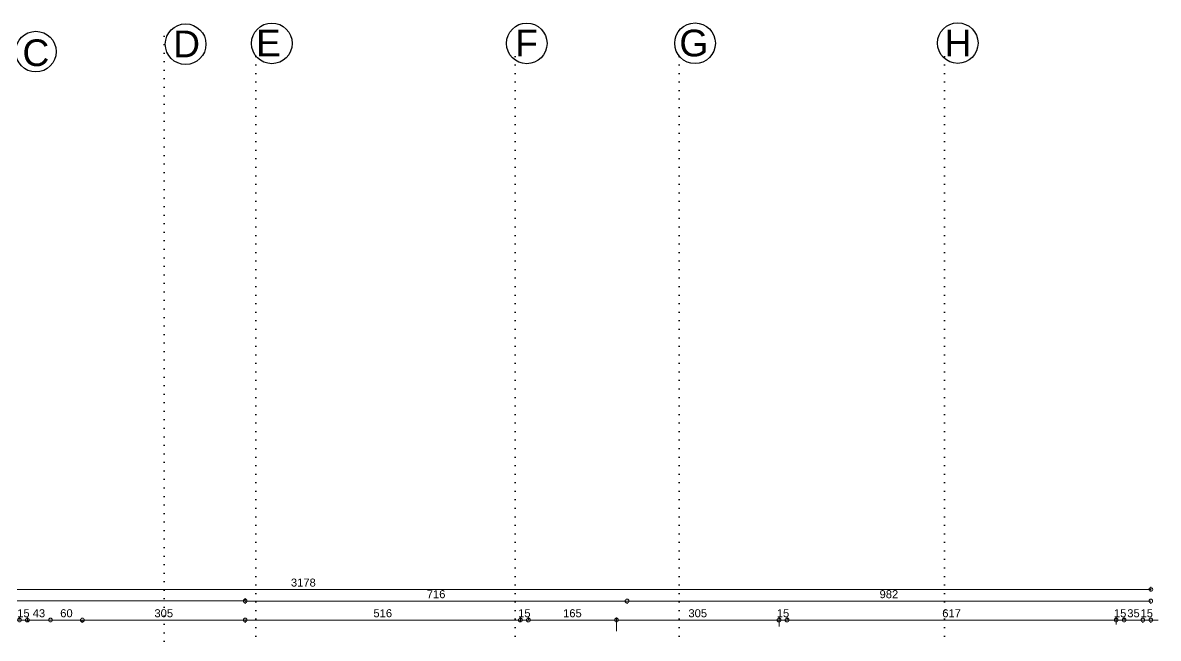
# Model space of a CAD drawing. Header units: millimetres. Extents: x 457 to 5134, y 142 to 3463.
# Drawn here: x 2363 to 4492, y 2297 to 3451 of the extents above; entities that cross this region are included whole.
import ezdxf

# ---------------------------------------------------------------- set-up
doc = ezdxf.new("R2010")
doc.units = ezdxf.units.MM
doc.linetypes.add('DOT2', pattern=[3.175, 0, -3.175])
doc.layers.add('SEM_AKS', color=161, linetype='Continuous')
doc.layers.add('SEM_IC OLCU', color=140, linetype='Continuous', lineweight=13)
doc.styles.get("Standard").update_dxf_attribs({"font": 'arial.ttf'})
doc.dimstyles.new('1-50-2', dxfattribs={"dimtxt": 15, "dimasz": 7, "dimexe": 5, "dimexo": 5, "dimgap": 5, "dimtad": 1, "dimdec": 0, "dimtxsty": 'Standard', "dimblk": 'ORIGIN', "dimcen": 5, "dimdle": 7, "dimclrd": 256, "dimclre": 256, "dimclrt": 256, "dimadec": 0, "dimazin": 0, "dimtfac": 1, "dimtdec": 0, "dimtix": 1, "dimtmove": 0, "dimatfit": 3, "dimldrblk": 'ORIGIN', "dimfxl": 1, "dimlwd": -1, "dimlwe": -1, "dimarcsym": 0})

# ---------------------------------------------------------------- blocks, each defined once
blk = doc.blocks.new('_Origin')
at = {"color": 0, "linetype": 'ByBlock', "lineweight": -2}
blk.add_line((0, 0), (-1, 0), dxfattribs=at)
blk.add_circle((0, 0), 0.5, dxfattribs=at)
blk = doc.blocks.new('*D196')
at = {"layer": 'Defpoints', "color": 0, "transparency": 16777216}
for p in [(4478, 2388.7), (1300, 2380.7), (4478, 2380.7)]:
    blk.add_point(p, dxfattribs=at)
at = {"layer": 'SEM_IC OLCU', "transparency": 16777216}
for p, q in [((1300, 2385.7), (1300, 2393.7)), ((1307, 2388.7), (4471, 2388.7)), ((4478, 2385.7), (4478, 2393.7))]:
    blk.add_line(p, q, dxfattribs=at)
at = {"layer": 'SEM_IC OLCU', "transparency": 16777216, "xscale": 7, "yscale": 7, "zscale": 7, "rotation": 180}
blk.add_blockref('_Origin', (1300, 2388.7), dxfattribs=at)
at = {"layer": 'SEM_IC OLCU', "transparency": 16777216, "xscale": 7, "yscale": 7, "zscale": 7}
blk.add_blockref('_Origin', (4478, 2388.7), dxfattribs=at)
at = {"layer": 'SEM_IC OLCU', "transparency": 16777216, "insert": (2889, 2401.4), "char_height": 15, "attachment_point": 5}
blk.add_mtext('3178', dxfattribs=at)
blk = doc.blocks.new('*D201')
at = {"layer": 'Defpoints', "color": 0, "transparency": 16777216}
for p in [(2356.9, 2328.1), (2371.5, 2331.3), (2371.5, 2324.3)]:
    blk.add_point(p, dxfattribs=at)
at = {"layer": 'SEM_IC OLCU', "transparency": 16777216}
for p, q in [((2349.9, 2331.3), (2342.9, 2331.3)), ((2356.9, 2333.1), (2356.9, 2336.3)), ((2356.9, 2331.3), (2371.5, 2331.3)), ((2371.5, 2329.3), (2371.5, 2336.3)), ((2378.5, 2331.3), (2385.5, 2331.3))]:
    blk.add_line(p, q, dxfattribs=at)
at = {"layer": 'SEM_IC OLCU', "transparency": 16777216, "xscale": 7, "yscale": 7, "zscale": 7}
blk.add_blockref('_Origin', (2356.9, 2331.3), dxfattribs=at)
at = {"layer": 'SEM_IC OLCU', "transparency": 16777216, "xscale": 7, "yscale": 7, "zscale": 7, "rotation": 180}
blk.add_blockref('_Origin', (2371.5, 2331.3), dxfattribs=at)
at = {"layer": 'SEM_IC OLCU', "transparency": 16777216, "insert": (2364.2, 2343.9), "char_height": 15, "attachment_point": 5}
blk.add_mtext('15', dxfattribs=at)
blk = doc.blocks.new('*D202')
at = {"layer": 'Defpoints', "color": 0, "transparency": 16777216}
for p in [(2371.5, 2324.3), (2414.9, 2331.3), (2414.9, 2331.3)]:
    blk.add_point(p, dxfattribs=at)
at = {"layer": 'SEM_IC OLCU', "transparency": 16777216}
for p, q in [((2371.5, 2329.3), (2371.5, 2336.3)), ((2378.5, 2331.3), (2407.9, 2331.3))]:
    blk.add_line(p, q, dxfattribs=at)
at = {"layer": 'SEM_IC OLCU', "transparency": 16777216, "xscale": 7, "yscale": 7, "zscale": 7, "rotation": 180}
blk.add_blockref('_Origin', (2371.5, 2331.3), dxfattribs=at)
at = {"layer": 'SEM_IC OLCU', "transparency": 16777216, "xscale": 7, "yscale": 7, "zscale": 7}
blk.add_blockref('_Origin', (2414.9, 2331.3), dxfattribs=at)
at = {"layer": 'SEM_IC OLCU', "transparency": 16777216, "insert": (2393.2, 2343.9), "char_height": 15, "attachment_point": 5}
blk.add_mtext('43', dxfattribs=at)
blk = doc.blocks.new('*D203')
at = {"layer": 'Defpoints', "color": 0, "transparency": 16777216}
for p in [(2414.9, 2331.3), (2474.6, 2335.4), (2474.6, 2331.3)]:
    blk.add_point(p, dxfattribs=at)
at = {"layer": 'SEM_IC OLCU', "transparency": 16777216}
for p, q in [((2421.9, 2331.3), (2467.6, 2331.3)), ((2474.6, 2330.4), (2474.6, 2326.3))]:
    blk.add_line(p, q, dxfattribs=at)
at = {"layer": 'SEM_IC OLCU', "transparency": 16777216, "xscale": 7, "yscale": 7, "zscale": 7, "rotation": 180}
blk.add_blockref('_Origin', (2414.9, 2331.3), dxfattribs=at)
at = {"layer": 'SEM_IC OLCU', "transparency": 16777216, "xscale": 7, "yscale": 7, "zscale": 7}
blk.add_blockref('_Origin', (2474.6, 2331.3), dxfattribs=at)
at = {"layer": 'SEM_IC OLCU', "transparency": 16777216, "insert": (2444.8, 2343.9), "char_height": 15, "attachment_point": 5}
blk.add_mtext('60', dxfattribs=at)
blk = doc.blocks.new('*D204')
at = {"layer": 'Defpoints', "color": 0, "transparency": 16777216}
for p in [(2474.6, 2335.4), (2779.9, 2337.1), (2779.9, 2331.3)]:
    blk.add_point(p, dxfattribs=at)
at = {"layer": 'SEM_IC OLCU', "transparency": 16777216}
for p, q in [((2474.6, 2330.4), (2474.6, 2326.3)), ((2481.6, 2331.3), (2772.9, 2331.3)), ((2779.9, 2332.1), (2779.9, 2326.3))]:
    blk.add_line(p, q, dxfattribs=at)
at = {"layer": 'SEM_IC OLCU', "transparency": 16777216, "xscale": 7, "yscale": 7, "zscale": 7, "rotation": 180}
blk.add_blockref('_Origin', (2474.6, 2331.3), dxfattribs=at)
at = {"layer": 'SEM_IC OLCU', "transparency": 16777216, "xscale": 7, "yscale": 7, "zscale": 7}
blk.add_blockref('_Origin', (2779.9, 2331.3), dxfattribs=at)
at = {"layer": 'SEM_IC OLCU', "transparency": 16777216, "insert": (2627.3, 2343.9), "char_height": 15, "attachment_point": 5}
blk.add_mtext('305', dxfattribs=at)
blk = doc.blocks.new('*D205')
at = {"layer": 'Defpoints', "color": 0, "transparency": 16777216}
for p in [(2779.9, 2337.1), (3295.9, 2331.3), (3295.9, 2323.5)]:
    blk.add_point(p, dxfattribs=at)
at = {"layer": 'SEM_IC OLCU', "transparency": 16777216}
for p, q in [((2779.9, 2332.1), (2779.9, 2326.3)), ((2786.9, 2331.3), (3288.9, 2331.3)), ((3295.9, 2328.5), (3295.9, 2336.3))]:
    blk.add_line(p, q, dxfattribs=at)
at = {"layer": 'SEM_IC OLCU', "transparency": 16777216, "xscale": 7, "yscale": 7, "zscale": 7, "rotation": 180}
blk.add_blockref('_Origin', (2779.9, 2331.3), dxfattribs=at)
at = {"layer": 'SEM_IC OLCU', "transparency": 16777216, "xscale": 7, "yscale": 7, "zscale": 7}
blk.add_blockref('_Origin', (3295.9, 2331.3), dxfattribs=at)
at = {"layer": 'SEM_IC OLCU', "transparency": 16777216, "insert": (3037.9, 2343.9), "char_height": 15, "attachment_point": 5}
blk.add_mtext('516', dxfattribs=at)
blk = doc.blocks.new('*D206')
at = {"layer": 'Defpoints', "color": 0, "transparency": 16777216}
for p in [(3295.9, 2323.5), (3310.9, 2331.3), (3310.9, 2326.3)]:
    blk.add_point(p, dxfattribs=at)
at = {"layer": 'SEM_IC OLCU', "transparency": 16777216}
for p, q in [((3288.9, 2331.3), (3281.9, 2331.3)), ((3295.9, 2328.5), (3295.9, 2336.3)), ((3295.9, 2331.3), (3310.9, 2331.3)), ((3310.9, 2331.3), (3310.9, 2336.3)), ((3317.9, 2331.3), (3324.9, 2331.3))]:
    blk.add_line(p, q, dxfattribs=at)
at = {"layer": 'SEM_IC OLCU', "transparency": 16777216, "xscale": 7, "yscale": 7, "zscale": 7}
blk.add_blockref('_Origin', (3295.9, 2331.3), dxfattribs=at)
at = {"layer": 'SEM_IC OLCU', "transparency": 16777216, "xscale": 7, "yscale": 7, "zscale": 7, "rotation": 180}
blk.add_blockref('_Origin', (3310.9, 2331.3), dxfattribs=at)
at = {"layer": 'SEM_IC OLCU', "transparency": 16777216, "insert": (3303.4, 2343.9), "char_height": 15, "attachment_point": 5}
blk.add_mtext('15', dxfattribs=at)
blk = doc.blocks.new('*D207')
at = {"layer": 'Defpoints', "color": 0, "transparency": 16777216}
for p in [(3310.9, 2326.3), (3476.1, 2331.3), (3476.1, 2305.4)]:
    blk.add_point(p, dxfattribs=at)
at = {"layer": 'SEM_IC OLCU', "transparency": 16777216}
for p, q in [((3310.9, 2331.3), (3310.9, 2336.3)), ((3317.9, 2331.3), (3469.1, 2331.3)), ((3476.1, 2310.4), (3476.1, 2336.3))]:
    blk.add_line(p, q, dxfattribs=at)
at = {"layer": 'SEM_IC OLCU', "transparency": 16777216, "xscale": 7, "yscale": 7, "zscale": 7, "rotation": 180}
blk.add_blockref('_Origin', (3310.9, 2331.3), dxfattribs=at)
at = {"layer": 'SEM_IC OLCU', "transparency": 16777216, "xscale": 7, "yscale": 7, "zscale": 7}
blk.add_blockref('_Origin', (3476.1, 2331.3), dxfattribs=at)
at = {"layer": 'SEM_IC OLCU', "transparency": 16777216, "insert": (3393.5, 2343.9), "char_height": 15, "attachment_point": 5}
blk.add_mtext('165', dxfattribs=at)
blk = doc.blocks.new('*D208')
at = {"layer": 'Defpoints', "color": 0, "transparency": 16777216}
for p in [(3780.9, 2331.3), (3476.1, 2305.4), (3780.9, 2314)]:
    blk.add_point(p, dxfattribs=at)
at = {"layer": 'SEM_IC OLCU', "transparency": 16777216}
for p, q in [((3476.1, 2310.4), (3476.1, 2336.3)), ((3483.1, 2331.3), (3773.9, 2331.3)), ((3780.9, 2319), (3780.9, 2336.3))]:
    blk.add_line(p, q, dxfattribs=at)
at = {"layer": 'SEM_IC OLCU', "transparency": 16777216, "xscale": 7, "yscale": 7, "zscale": 7, "rotation": 180}
blk.add_blockref('_Origin', (3476.1, 2331.3), dxfattribs=at)
at = {"layer": 'SEM_IC OLCU', "transparency": 16777216, "xscale": 7, "yscale": 7, "zscale": 7}
blk.add_blockref('_Origin', (3780.9, 2331.3), dxfattribs=at)
at = {"layer": 'SEM_IC OLCU', "transparency": 16777216, "insert": (3628.5, 2343.9), "char_height": 15, "attachment_point": 5}
blk.add_mtext('305', dxfattribs=at)
blk = doc.blocks.new('*D209')
at = {"layer": 'Defpoints', "color": 0, "transparency": 16777216}
for p in [(3795.9, 2331.3), (3795.9, 2326.3), (3780.9, 2314)]:
    blk.add_point(p, dxfattribs=at)
at = {"layer": 'SEM_IC OLCU', "transparency": 16777216}
for p, q in [((3773.9, 2331.3), (3766.9, 2331.3)), ((3780.9, 2319), (3780.9, 2336.3)), ((3780.9, 2331.3), (3795.9, 2331.3)), ((3795.9, 2331.3), (3795.9, 2336.3)), ((3802.9, 2331.3), (3809.9, 2331.3))]:
    blk.add_line(p, q, dxfattribs=at)
at = {"layer": 'SEM_IC OLCU', "transparency": 16777216, "xscale": 7, "yscale": 7, "zscale": 7}
blk.add_blockref('_Origin', (3780.9, 2331.3), dxfattribs=at)
at = {"layer": 'SEM_IC OLCU', "transparency": 16777216, "xscale": 7, "yscale": 7, "zscale": 7, "rotation": 180}
blk.add_blockref('_Origin', (3795.9, 2331.3), dxfattribs=at)
at = {"layer": 'SEM_IC OLCU', "transparency": 16777216, "insert": (3788.4, 2343.9), "char_height": 15, "attachment_point": 5}
blk.add_mtext('15', dxfattribs=at)
blk = doc.blocks.new('*D210')
at = {"layer": 'Defpoints', "color": 0, "transparency": 16777216}
for p in [(3795.9, 2326.3), (4412.9, 2331.3), (4412.9, 2317.6)]:
    blk.add_point(p, dxfattribs=at)
at = {"layer": 'SEM_IC OLCU', "transparency": 16777216}
for p, q in [((3795.9, 2331.3), (3795.9, 2336.3)), ((3802.9, 2331.3), (4405.9, 2331.3)), ((4412.9, 2322.6), (4412.9, 2336.3))]:
    blk.add_line(p, q, dxfattribs=at)
at = {"layer": 'SEM_IC OLCU', "transparency": 16777216, "xscale": 7, "yscale": 7, "zscale": 7, "rotation": 180}
blk.add_blockref('_Origin', (3795.9, 2331.3), dxfattribs=at)
at = {"layer": 'SEM_IC OLCU', "transparency": 16777216, "xscale": 7, "yscale": 7, "zscale": 7}
blk.add_blockref('_Origin', (4412.9, 2331.3), dxfattribs=at)
at = {"layer": 'SEM_IC OLCU', "transparency": 16777216, "insert": (4104.4, 2343.9), "char_height": 15, "attachment_point": 5}
blk.add_mtext('617', dxfattribs=at)
blk = doc.blocks.new('*D211')
at = {"layer": 'Defpoints', "color": 0, "transparency": 16777216}
for p in [(4428.2, 2331.3), (4428.2, 2325.2), (4412.9, 2317.6)]:
    blk.add_point(p, dxfattribs=at)
at = {"layer": 'SEM_IC OLCU', "transparency": 16777216}
for p, q in [((4405.9, 2331.3), (4398.9, 2331.3)), ((4412.9, 2322.6), (4412.9, 2336.3)), ((4412.9, 2331.3), (4428.2, 2331.3)), ((4428.2, 2330.2), (4428.2, 2336.3)), ((4435.2, 2331.3), (4442.2, 2331.3))]:
    blk.add_line(p, q, dxfattribs=at)
at = {"layer": 'SEM_IC OLCU', "transparency": 16777216, "xscale": 7, "yscale": 7, "zscale": 7}
blk.add_blockref('_Origin', (4412.9, 2331.3), dxfattribs=at)
at = {"layer": 'SEM_IC OLCU', "transparency": 16777216, "xscale": 7, "yscale": 7, "zscale": 7, "rotation": 180}
blk.add_blockref('_Origin', (4428.2, 2331.3), dxfattribs=at)
at = {"layer": 'SEM_IC OLCU', "transparency": 16777216, "insert": (4420.5, 2343.9), "char_height": 15, "attachment_point": 5}
blk.add_mtext('15', dxfattribs=at)
blk = doc.blocks.new('*D212')
at = {"layer": 'Defpoints', "color": 0, "transparency": 16777216}
for p in [(4428.2, 2325.2), (4462.9, 2333.5), (4462.9, 2331.3)]:
    blk.add_point(p, dxfattribs=at)
at = {"layer": 'SEM_IC OLCU', "transparency": 16777216}
for p, q in [((4428.2, 2330.2), (4428.2, 2336.3)), ((4435.2, 2331.3), (4455.9, 2331.3)), ((4462.9, 2328.5), (4462.9, 2326.3))]:
    blk.add_line(p, q, dxfattribs=at)
at = {"layer": 'SEM_IC OLCU', "transparency": 16777216, "xscale": 7, "yscale": 7, "zscale": 7, "rotation": 180}
blk.add_blockref('_Origin', (4428.2, 2331.3), dxfattribs=at)
at = {"layer": 'SEM_IC OLCU', "transparency": 16777216, "xscale": 7, "yscale": 7, "zscale": 7}
blk.add_blockref('_Origin', (4462.9, 2331.3), dxfattribs=at)
at = {"layer": 'SEM_IC OLCU', "transparency": 16777216, "insert": (4445.5, 2343.9), "char_height": 15, "attachment_point": 5}
blk.add_mtext('35', dxfattribs=at)
blk = doc.blocks.new('*D213')
at = {"layer": 'Defpoints', "color": 0, "transparency": 16777216}
for p in [(4462.9, 2333.5), (4478, 2332.1), (4478, 2331.3)]:
    blk.add_point(p, dxfattribs=at)
at = {"layer": 'SEM_IC OLCU', "transparency": 16777216}
for p, q in [((4455.9, 2331.3), (4448.9, 2331.3)), ((4462.9, 2331.3), (4478, 2331.3)), ((4462.9, 2328.5), (4462.9, 2326.3)), ((4478, 2327.1), (4478, 2326.3)), ((4485, 2331.3), (4492, 2331.3))]:
    blk.add_line(p, q, dxfattribs=at)
at = {"layer": 'SEM_IC OLCU', "transparency": 16777216, "xscale": 7, "yscale": 7, "zscale": 7}
blk.add_blockref('_Origin', (4462.9, 2331.3), dxfattribs=at)
at = {"layer": 'SEM_IC OLCU', "transparency": 16777216, "xscale": 7, "yscale": 7, "zscale": 7, "rotation": 180}
blk.add_blockref('_Origin', (4478, 2331.3), dxfattribs=at)
at = {"layer": 'SEM_IC OLCU', "transparency": 16777216, "insert": (4470.4, 2343.9), "char_height": 15, "attachment_point": 5}
blk.add_mtext('15', dxfattribs=at)
blk = doc.blocks.new('*D132')
at = {"layer": 'Defpoints', "color": 0, "transparency": 16777216}
for p in [(2779.9, 2367.2), (1299.9, 2360.6), (2779.9, 2360.6)]:
    blk.add_point(p, dxfattribs=at)
at = {"layer": 'SEM_IC OLCU', "transparency": 16777216}
for p, q in [((1299.9, 2365.6), (1299.9, 2372.2)), ((1306.9, 2367.2), (2772.9, 2367.2)), ((2779.9, 2365.6), (2779.9, 2372.2))]:
    blk.add_line(p, q, dxfattribs=at)
at = {"layer": 'SEM_IC OLCU', "transparency": 16777216, "xscale": 7, "yscale": 7, "zscale": 7, "rotation": 180}
blk.add_blockref('_Origin', (1299.9, 2367.2), dxfattribs=at)
at = {"layer": 'SEM_IC OLCU', "transparency": 16777216, "xscale": 7, "yscale": 7, "zscale": 7}
blk.add_blockref('_Origin', (2779.9, 2367.2), dxfattribs=at)
at = {"layer": 'SEM_IC OLCU', "transparency": 16777216, "insert": (2039.9, 2379.8), "char_height": 15, "attachment_point": 5}
blk.add_mtext('1480', dxfattribs=at)
blk = doc.blocks.new('*D133')
at = {"layer": 'Defpoints', "color": 0, "transparency": 16777216}
for p in [(2779.9, 2367.2), (3495.9, 2367.2), (3495.9, 2366.9)]:
    blk.add_point(p, dxfattribs=at)
at = {"layer": 'SEM_IC OLCU', "transparency": 16777216}
for p, q in [((2786.9, 2366.9), (3488.9, 2366.9)), ((2779.9, 2362.2), (2779.9, 2361.9)), ((3495.9, 2362.2), (3495.9, 2361.9))]:
    blk.add_line(p, q, dxfattribs=at)
at = {"layer": 'SEM_IC OLCU', "transparency": 16777216, "xscale": 7, "yscale": 7, "zscale": 7, "rotation": 180}
blk.add_blockref('_Origin', (2779.9, 2366.9), dxfattribs=at)
at = {"layer": 'SEM_IC OLCU', "transparency": 16777216, "xscale": 7, "yscale": 7, "zscale": 7}
blk.add_blockref('_Origin', (3495.9, 2366.9), dxfattribs=at)
at = {"layer": 'SEM_IC OLCU', "transparency": 16777216, "insert": (3137.9, 2379.6), "char_height": 15, "attachment_point": 5}
blk.add_mtext('716', dxfattribs=at)
blk = doc.blocks.new('*D134')
at = {"layer": 'Defpoints', "color": 0, "transparency": 16777216}
for p in [(3495.9, 2367.2), (4477.9, 2368.8), (4477.9, 2366.9)]:
    blk.add_point(p, dxfattribs=at)
at = {"layer": 'SEM_IC OLCU', "transparency": 16777216}
for p, q in [((3502.9, 2366.9), (4470.9, 2366.9)), ((4477.9, 2363.8), (4477.9, 2361.9)), ((3495.9, 2362.2), (3495.9, 2361.9))]:
    blk.add_line(p, q, dxfattribs=at)
at = {"layer": 'SEM_IC OLCU', "transparency": 16777216, "xscale": 7, "yscale": 7, "zscale": 7, "rotation": 180}
blk.add_blockref('_Origin', (3495.9, 2366.9), dxfattribs=at)
at = {"layer": 'SEM_IC OLCU', "transparency": 16777216, "xscale": 7, "yscale": 7, "zscale": 7}
blk.add_blockref('_Origin', (4477.9, 2366.9), dxfattribs=at)
at = {"layer": 'SEM_IC OLCU', "transparency": 16777216, "insert": (3986.9, 2379.6), "char_height": 15, "attachment_point": 5}
blk.add_mtext('982', dxfattribs=at)

msp = doc.modelspace()

# ---------------------------------------------------------------- linework, layer by layer
at = {"layer": 'SEM_AKS', "linetype": 'DOT2', "ltscale": 5}
for p, q in [((2628.3, 3425.7), (2628.3, 180.6)), ((2800.1, 3387.6), (2800.1, 142.5)), ((3286.1, 3387.6), (3286.1, 142.5)), ((3593.9, 3387.6), (3593.9, 142.5)), ((4091.1, 3387.6), (4091.1, 142.5))]:
    msp.add_line(p, q, dxfattribs=at)
at = {"layer": 'SEM_AKS', "ltscale": 5}
for centre in [(2829.9, 3411.9), (3307.9, 3411.9), (3623.4, 3412.1), (4116, 3412.5), (2387.5, 3396.5), (2668.3, 3410.4)]:
    msp.add_circle(centre, 38.1, dxfattribs=at)

# ---------------------------------------------------------------- texts
at = {"layer": 'SEM_AKS', "linetype": 'DOT2', "ltscale": 5}
for s, p in [('D', (2644.9, 3385.9)), ('E', (2800.2, 3387.6)), ('F', (3286.2, 3387.6)), ('G', (3594, 3387.6)), ('H', (4091.2, 3387.6)), ('C', (2362.3, 3369.4))]:
    msp.add_text(s, height=50, dxfattribs=at).set_placement(p)

# ---------------------------------------------------------------- dimensions: what is measured, and where the dimension line sits
at = {"layer": 'SEM_IC OLCU'}
for base, p1, p2, picture, middle in [((4478, 2388.7), (1300, 2380.7), (4478, 2380.7), '*D196', (2889, 2401.4)), ((2779.9, 2367.2), (1299.9, 2360.6), (2779.9, 2360.6), '*D132', (2039.9, 2379.8)), ((3495.9, 2366.9), (2779.9, 2367.2), (3495.9, 2367.2), '*D133', (3137.9, 2379.6))]:
    dim = msp.add_linear_dim(base=base, p1=p1, p2=p2, dimstyle='1-50-2', dxfattribs=at)
    dim.commit()
    dim.dimension.update_dxf_attribs({"geometry": picture, "text_midpoint": middle})
for base, p1, p2, picture, middle in [((4477.9, 2366.9), (3495.9, 2367.2), (4477.9, 2368.8), '*D134', (3986.9, 2379.6)), ((2371.5, 2331.3), (2356.9, 2328.1), (2371.5, 2324.3), '*D201', (2364.2, 2343.9)), ((2414.9, 2331.3), (2371.5, 2324.3), (2414.9, 2331.3), '*D202', (2393.2, 2343.9)), ((2474.6, 2331.3), (2414.9, 2331.3), (2474.6, 2335.4), '*D203', (2444.8, 2343.9)), ((2779.9, 2331.3), (2474.6, 2335.4), (2779.9, 2337.1), '*D204', (2627.3, 2343.9)), ((3295.9, 2331.3), (2779.9, 2337.1), (3295.9, 2323.5), '*D205', (3037.9, 2343.9)), ((3310.9, 2331.3), (3295.9, 2323.5), (3310.9, 2326.3), '*D206', (3303.4, 2343.9)), ((3476.1, 2331.3), (3310.9, 2326.3), (3476.1, 2305.4), '*D207', (3393.5, 2343.9)), ((3780.9, 2331.3), (3476.1, 2305.4), (3780.9, 2314), '*D208', (3628.5, 2343.9)), ((3795.9, 2331.3), (3780.9, 2314), (3795.9, 2326.3), '*D209', (3788.4, 2343.9)), ((4412.9, 2331.3), (3795.9, 2326.3), (4412.9, 2317.6), '*D210', (4104.4, 2343.9)), ((4428.2, 2331.3), (4412.9, 2317.6), (4428.2, 2325.2), '*D211', (4420.5, 2343.9)), ((4462.9, 2331.3), (4428.2, 2325.2), (4462.9, 2333.5), '*D212', (4445.5, 2343.9)), ((4478, 2331.3), (4462.9, 2333.5), (4478, 2332.1), '*D213', (4470.4, 2343.9))]:
    dim = msp.add_linear_dim(base=base, p1=p1, p2=p2, dimstyle='1-50-2', override={"dimtmove": 1}, dxfattribs=at)
    dim.commit()
    dim.dimension.update_dxf_attribs({"geometry": picture, "text_midpoint": middle})

doc.saveas('drawing.dxf')
